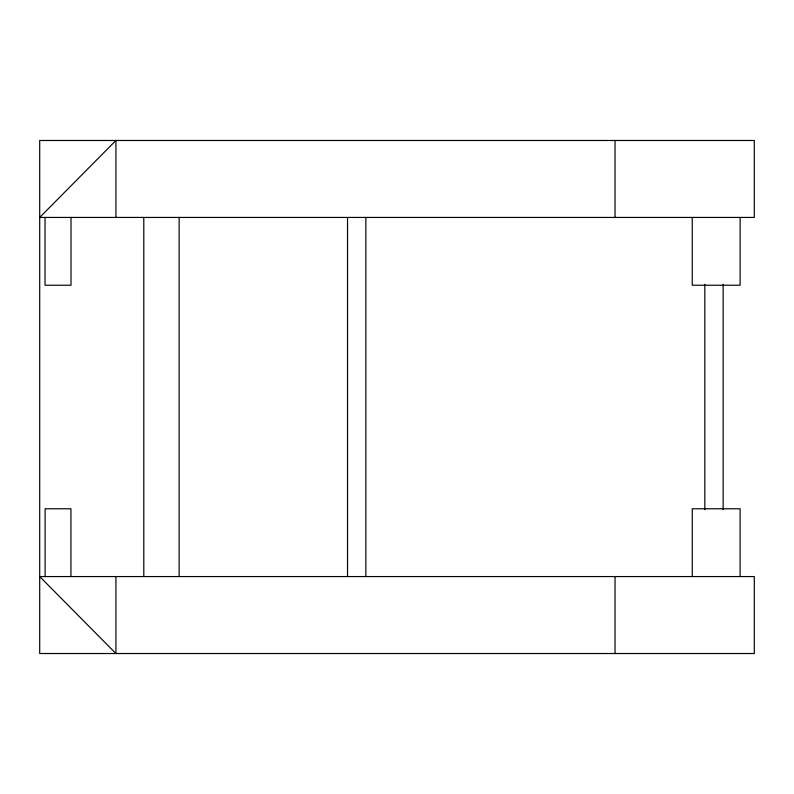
<?xml version="1.0" encoding="UTF-8"?>
<svg xmlns="http://www.w3.org/2000/svg" width="794" height="794" viewBox="0 0 794 794"><rect width="100%" height="100%" fill="white"/><g stroke="black" fill="none" stroke-linecap="round" stroke-linejoin="round"><path stroke-width="1.19" d="M740.117 217.437L740.117 285.225L692.249 285.225L692.249 217.437M740.097 576.563L740.097 508.775L692.269 508.775L692.269 576.563M723.155 284.312L723.155 509.688M704.824 284.312L704.824 509.688M615.042 140.478L615.042 217.437M615.042 576.563L615.042 653.522M365.855 217.437L365.855 576.563M347.524 217.437L347.524 576.563M179.136 217.437L179.136 576.563M143.793 217.437L143.793 576.563M115.924 217.437L115.924 140.478L39.7 217.437L754.3 217.437L754.3 140.478L39.7 140.478L39.7 653.522L754.3 653.522L754.3 576.563L39.7 576.563L115.924 653.522L115.924 576.563M71.013 217.437L71.013 285.225L45.03 285.225L45.03 217.437M70.934 576.563L70.934 508.775L45.119 508.775L45.119 576.563"/></g></svg>
